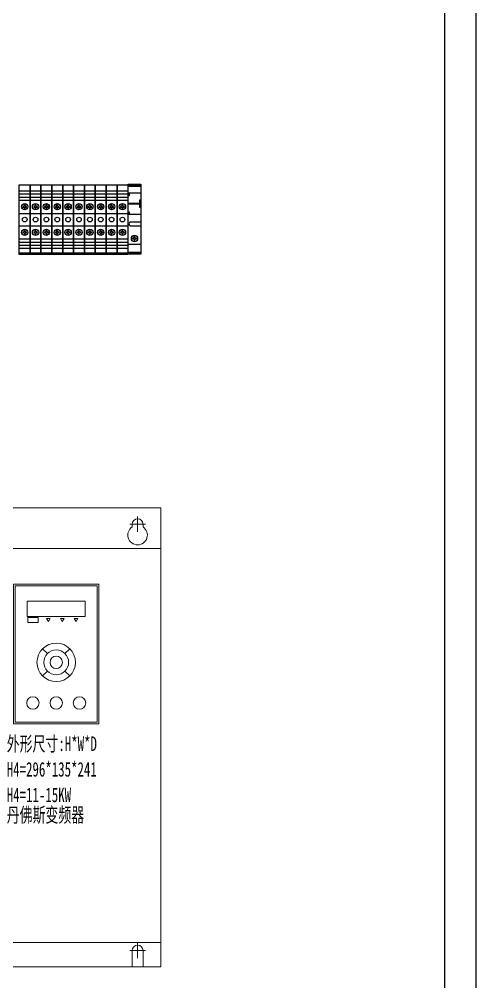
# Model space of a CAD drawing. Extents: x 310282 to 310982, y 295850 to 297850.
# Drawn here: x 310688 to 310982, y 296194 to 296815 of the extents above; entities that cross this region are included whole.
import ezdxf

# ---------------------------------------------------------------- set-up
doc = ezdxf.new("R2010")
doc.units = 0
doc.header["$MEASUREMENT"] = 0
doc.linetypes.add('ACAD_ISO02W100', pattern=[15, 12, -3])
doc.linetypes.add('DASHED', pattern=[0.75, 0.5, -0.25])
for name, color, linetype in [('Layer1', 7, 'Continuous'), ('布置图', 30, 'Continuous'), ('文字', 3, 'Continuous')]:
    doc.layers.add(name, color=color, linetype=linetype)
doc.layers.add('细线', color=7, linetype='Continuous', lineweight=0)
doc.layers.add('细线 @ 1', color=7, linetype='Continuous', lineweight=0)
doc.styles.add('仿宋', font='simfang.ttf', dxfattribs={"width": 0.6})

# ---------------------------------------------------------------- blocks, each defined once
blk = doc.blocks.new('Manufacturer光辉PartName变频器Series15KWShellFrameLimitingCurrentRemarkPartTypeMinCurrent0MaxCurrent0PolesMinPower11MaxPower15LibType2DelFlgfalseUpdateDate')
at = {"layer": '细线', "color": 1, "transparency": 33554687}
for p, q in [((-57.5, 137.5), (-47.5, 137.5)), ((-52.5, 142.5), (-52.5, 132.5)), ((47.5, 137.5), (57.5, 137.5)), ((52.5, 142.5), (52.5, 132.5)), ((-52.5, -132.5), (-52.5, -142.5)), ((52.5, -132.5), (52.5, -142.5)), ((-57.5, -137.5), (-47.5, -137.5)), ((47.5, -137.5), (57.5, -137.5))]:
    blk.add_line(p, q, dxfattribs=at)
at = {"layer": '细线', "color": 0, "transparency": 33554687}
for p, q in [((-56, 137.5), (-56, 135.74)), ((-49, 137.5), (-49, 135.74)), ((49, 137.5), (49, 135.74)), ((56, 137.5), (56, 135.74)), ((-8.73, 57.14), (-5.62, 54.03)), ((5.69, 54.03), (8.8, 57.14)), ((-5.62, 42.72), (-8.73, 39.61)), ((5.69, 42.72), (8.8, 39.61))]:
    blk.add_line(p, q, dxfattribs=at)
for points in [[(-67.5, -148), (67.5, -148), (67.5, 148), (-67.5, 148)], [(-67.5, 121.85), (67.5, 121.85), (67.5, -132.23), (-67.5, -132.23)], [(-27.5, 8.71), (27.5, 8.71), (27.5, 98.71), (-27.5, 98.71)], [(-26.5, 9.71), (26.5, 9.71), (26.5, 97.71), (-26.5, 97.71)], [(-18.73, 87.8), (18.8, 87.8), (18.8, 77.9), (-18.73, 77.9)], [(-18.23, 77.4), (-11.65, 77.4), (-11.65, 73.98), (-18.23, 73.98)], [(-6.12, 76.66), (-4.95, 74.63), (-3.78, 76.66)], [(2.77, 76.66), (3.94, 74.63), (5.11, 76.66)], [(11.66, 76.66), (12.83, 74.63), (14, 76.66)]]:
    blk.add_lwpolyline(points, close=True, dxfattribs=at)
for points in [[(-49, -137.5), (-49, -148), (-56, -148), (-56, -137.5)], [(49, -137.5), (49, -148), (56, -148), (56, -137.5)]]:
    blk.add_lwpolyline(points, dxfattribs=at)
for centre, radius in [((0.04, 48.38), 12.4), ((0.04, 48.38), 7.99), ((0.04, 48.38), 4), ((-14.96, 22.18), 4), ((0.04, 22.18), 4), ((15.04, 22.18), 4)]:
    blk.add_circle(centre, radius, dxfattribs=at)
for centre, radius, start, end in [((-52.5, 137.5), 3.5, 0, 180), ((52.5, 137.5), 3.5, 0, 180), ((-52.5, 130.5), 6.3, 123.74899, 56.25101), ((52.5, 130.5), 6.3, 123.74899, 56.25101), ((-52.5, -137.5), 3.5, 0, 180), ((52.5, -137.5), 3.5, 0, 180)]:
    blk.add_arc(centre, radius, start, end, dxfattribs=at)
at = {"layer": '细线 @ 1', "color": 4, "transparency": 33554687, "style": '仿宋', "width": 0.65}
for s, p in [('外形尺寸:H*W*D', (-31.84, -8.82)), ('H4=296*135*241', (-31.84, -25.31)), ('H4=11-15KW', (-31.84, -41.8)), ('丹佛斯变频器', (-31.84, -54.7))]:
    blk.add_text(s, height=9.375, dxfattribs=at).set_placement(p)
blk = doc.blocks.new('188683104202d2bf74-61ed-4aa4-8eb9-177b455f77d9')
for points in [[(4.76, -208.47), (4.76, -207.87), (3.01, -207.87), (3.01, -208.47)], [(9.62, -215.32), (10.28, -215.32), (10.28, -207.87), (9.62, -207.87)], [(15.15, -207.87), (15.15, -208.47), (16.9, -208.47), (16.9, -207.87)], [(7.5, -215.32), (7.5, -215.87), (12.4, -215.87), (12.4, -215.32)]]:
    blk.add_hatch(color=7).paths.add_polyline_path(points)
at = {"color": 1}
for p, q in [((-21.75, -138.09), (-22.75, -138.09)), ((-21.75, -137.59), (-21.75, -144.59)), ((-18.75, -137.59), (-18.75, -144.59)), ((-16.75, -137.59), (-16.75, -144.59)), ((-14.75, -137.59), (-14.75, -144.59)), ((-12.75, -137.59), (-12.75, -144.59)), ((-4.25, -137.59), (-4.25, -144.59)), ((3.75, -137.59), (3.75, -144.59)), ((12.25, -137.59), (12.25, -144.59)), ((14.25, -137.59), (14.25, -144.59)), ((16.25, -137.59), (16.25, -144.59)), ((18.25, -137.59), (18.25, -144.59)), ((-21.75, -173.1), (-22.75, -173.1)), ((-21.75, -172.6), (-21.75, -179.6)), ((-18.75, -172.6), (-18.75, -179.6)), ((-16.75, -172.6), (-16.75, -179.6)), ((-14.75, -172.6), (-14.75, -179.6)), ((-12.75, -172.6), (-12.75, -179.6)), ((-4.25, -172.6), (-4.25, -179.6)), ((3.75, -172.6), (3.75, -179.6)), ((12.25, -172.6), (12.25, -179.6)), ((14.25, -172.6), (14.25, -179.6)), ((16.25, -172.6), (16.25, -179.6)), ((18.25, -172.6), (18.25, -179.6))]:
    blk.add_line(p, q, dxfattribs=at)
at = {"color": 7}
for p, q in [((-21.75, -145.09), (-22.75, -145.09)), ((-21.75, -144.59), (-21.75, -151.59)), ((-18.75, -144.59), (-18.75, -151.59)), ((-16.75, -144.59), (-16.75, -151.59)), ((-14.75, -144.59), (-14.75, -151.59)), ((-12.75, -144.59), (-12.75, -151.59)), ((-4.25, -144.59), (-4.25, -151.59)), ((3.75, -144.59), (3.75, -151.59)), ((12.25, -144.59), (12.25, -151.59)), ((14.25, -144.59), (14.25, -151.59)), ((16.25, -144.59), (16.25, -151.59)), ((18.25, -144.59), (18.25, -151.59)), ((-21.75, -159.1), (-22.75, -159.1)), ((-21.75, -158.6), (-21.75, -165.6)), ((-18.75, -158.6), (-18.75, -165.6)), ((-16.75, -158.6), (-16.75, -165.6)), ((-14.75, -158.6), (-14.75, -165.6)), ((-12.75, -158.6), (-12.75, -165.6)), ((-4.25, -158.6), (-4.25, -165.6)), ((3.75, -158.6), (3.75, -165.6)), ((12.25, -158.6), (12.25, -165.6)), ((14.25, -158.6), (14.25, -165.6)), ((16.25, -158.6), (16.25, -165.6)), ((18.25, -158.6), (18.25, -165.6)), ((-21.75, -179.6), (-21.75, -186.6)), ((-18.75, -179.6), (-18.75, -186.6)), ((-16.75, -179.6), (-16.75, -186.6)), ((-14.75, -179.6), (-14.75, -186.6)), ((-12.75, -179.6), (-12.75, -186.6)), ((-4.25, -179.6), (-4.25, -186.6)), ((3.75, -179.6), (3.75, -186.6)), ((12.25, -179.6), (12.25, -186.6)), ((14.25, -179.6), (14.25, -186.6)), ((16.25, -179.6), (16.25, -186.6)), ((18.25, -179.6), (18.25, -186.6)), ((-21.75, -180.1), (-22.75, -180.1)), ((-21.75, -194.1), (-22.75, -194.1)), ((-21.75, -193.6), (-21.75, -200.6)), ((-18.75, -193.6), (-18.75, -200.6)), ((-16.75, -193.6), (-16.75, -200.6)), ((-14.75, -193.6), (-14.75, -200.6)), ((-12.75, -193.6), (-12.75, -200.6)), ((-4.25, -193.6), (-4.25, -200.6)), ((3.75, -193.6), (3.75, -200.6)), ((12.25, -193.6), (12.25, -200.6)), ((14.25, -193.6), (14.25, -200.6)), ((16.25, -193.6), (16.25, -200.6)), ((18.25, -193.6), (18.25, -200.6))]:
    blk.add_line(p, q, dxfattribs=at)
at = {"color": 4}
for p, q in [((-21.75, -152.09), (-22.75, -152.09)), ((-21.75, -151.59), (-21.75, -158.6)), ((-18.75, -151.59), (-18.75, -158.6)), ((-16.75, -151.59), (-16.75, -158.6)), ((-14.75, -151.59), (-14.75, -158.6)), ((-12.75, -151.59), (-12.75, -158.6)), ((-4.25, -151.59), (-4.25, -158.6)), ((3.75, -151.59), (3.75, -158.6)), ((12.25, -151.59), (12.25, -158.6)), ((14.25, -151.59), (14.25, -158.6)), ((16.25, -151.59), (16.25, -158.6)), ((18.25, -151.59), (18.25, -158.6)), ((-21.75, -187.1), (-22.75, -187.1)), ((-21.75, -186.6), (-21.75, -193.6)), ((-18.75, -186.6), (-18.75, -193.6)), ((-16.75, -186.6), (-16.75, -193.6)), ((-14.75, -186.6), (-14.75, -193.6)), ((-12.75, -186.6), (-12.75, -193.6)), ((-4.25, -186.6), (-4.25, -193.6)), ((3.75, -186.6), (3.75, -193.6)), ((12.25, -186.6), (12.25, -193.6)), ((14.25, -186.6), (14.25, -193.6)), ((16.25, -186.6), (16.25, -193.6)), ((18.25, -186.6), (18.25, -193.6))]:
    blk.add_line(p, q, dxfattribs=at)
at = {"color": 3}
for p, q in [((-21.75, -166.1), (-22.75, -166.1)), ((-21.75, -165.6), (-21.75, -172.6)), ((-18.75, -165.6), (-18.75, -172.6)), ((-16.75, -165.6), (-16.75, -172.6)), ((-14.75, -165.6), (-14.75, -172.6)), ((-12.75, -165.6), (-12.75, -172.6)), ((-4.25, -165.6), (-4.25, -172.6)), ((3.75, -165.6), (3.75, -172.6)), ((12.25, -165.6), (12.25, -172.6)), ((14.25, -165.6), (14.25, -172.6)), ((16.25, -165.6), (16.25, -172.6)), ((18.25, -165.6), (18.25, -172.6)), ((-21.75, -201.1), (-22.75, -201.1)), ((-21.75, -200.6), (-21.75, -207.61)), ((-18.75, -200.6), (-18.75, -207.61)), ((-16.75, -200.6), (-16.75, -207.61)), ((-14.75, -200.6), (-14.75, -207.61)), ((-12.75, -200.6), (-12.75, -207.61)), ((-4.25, -200.6), (-4.25, -207.61)), ((3.75, -200.6), (3.75, -207.61)), ((12.25, -200.6), (12.25, -207.61)), ((14.25, -200.6), (14.25, -207.61)), ((16.25, -200.6), (16.25, -207.61)), ((18.25, -200.6), (18.25, -207.61))]:
    blk.add_line(p, q, dxfattribs=at)
at = {"color": 0}
for p, q in [((-21.91, -207.87), (-21.91, -215.87)), ((-21.31, -207.87), (-21.31, -215.87)), ((-16.02, -207.87), (-16.02, -215.87)), ((-4.35, -209.57), (-4.35, -215.87)), ((-1.78, -209.57), (-1.78, -215.87)), ((21.33, -207.87), (21.33, -215.87)), ((21.92, -207.87), (21.92, -215.87))]:
    blk.add_line(p, q, dxfattribs=at)
at = {"color": 1, "elevation": 0}
for points in [[(22.25, -137.59), (22.25, -144.59), (-22.75, -144.59), (-22.75, -137.59)], [(22.25, -172.6), (22.25, -179.6), (-22.75, -179.6), (-22.75, -172.6)]]:
    blk.add_lwpolyline(points, close=True, dxfattribs=at)
at = {"color": 7, "elevation": 0}
for points in [[(22.25, -144.59), (22.25, -151.59), (-22.75, -151.59), (-22.75, -144.59)], [(22.25, -158.6), (22.25, -165.6), (-22.75, -165.6), (-22.75, -158.6)], [(22.25, -179.6), (22.25, -186.6), (-22.75, -186.6), (-22.75, -179.6)], [(22.25, -193.6), (22.25, -200.6), (-22.75, -200.6), (-22.75, -193.6)]]:
    blk.add_lwpolyline(points, close=True, dxfattribs=at)
at = {"color": 4, "elevation": 0}
for points in [[(22.25, -151.59), (22.25, -158.6), (-22.75, -158.6), (-22.75, -151.59)], [(22.25, -186.6), (22.25, -193.6), (-22.75, -193.6), (-22.75, -186.6)]]:
    blk.add_lwpolyline(points, close=True, dxfattribs=at)
at = {"color": 3, "elevation": 0}
for points in [[(22.25, -165.6), (22.25, -172.6), (-22.75, -172.6), (-22.75, -165.6)], [(22.25, -200.6), (22.25, -207.61), (-22.75, -207.61), (-22.75, -200.6)]]:
    blk.add_lwpolyline(points, close=True, dxfattribs=at)
at = {"color": 0, "elevation": 0}
for points in [[(22.5, -207.87), (22.5, -215.87), (-22.5, -215.87), (-22.5, -207.87)], [(16.9, -207.87), (16.9, -215.87), (3.01, -215.87), (3.01, -207.87)], [(4.76, -207.87), (4.76, -208.47), (3.01, -208.47), (3.01, -207.87)], [(10.28, -207.87), (10.28, -215.32), (9.62, -215.32), (9.62, -207.87)], [(16.9, -207.87), (16.9, -208.47), (15.15, -208.47), (15.15, -207.87)], [(12.4, -215.32), (12.4, -215.87), (7.5, -215.87), (7.5, -215.32)]]:
    blk.add_lwpolyline(points, close=True, dxfattribs=at)
at = {"color": 1}
for centre in [(-0.25, -141.09), (-0.25, -176.1)]:
    blk.add_circle(centre, 1.5, dxfattribs=at)
at = {"color": 7}
for centre in [(-0.25, -148.09), (-0.25, -162.1), (-0.25, -183.1), (-0.25, -197.1)]:
    blk.add_circle(centre, 1.5, dxfattribs=at)
at = {"color": 4}
for centre in [(-0.25, -155.1), (-0.25, -190.1)]:
    blk.add_circle(centre, 1.5, dxfattribs=at)
at = {"color": 3}
for centre in [(-0.25, -169.1), (-0.25, -204.11)]:
    blk.add_circle(centre, 1.5, dxfattribs=at)
at = {"color": 0}
blk.add_arc((-3.07, -209.57), 1.28, 0, 180, dxfattribs=at)
at = {"layer": 'Layer1', "color": 1, "lineweight": -3, "ltscale": 50}
for centre in [(-8.5, -141.09), (8, -141.09), (-8.5, -176.1), (8, -176.1)]:
    blk.add_circle(centre, 2.03, dxfattribs=at)
at = {"layer": 'Layer1', "color": 7, "lineweight": -3, "ltscale": 50}
for centre in [(-8.5, -148.09), (8, -148.09), (-8.5, -162.1), (8, -162.1), (-8.5, -183.1), (8, -183.1), (-8.5, -197.1), (8, -197.1), (-12.5, -211.87)]:
    blk.add_circle(centre, 2.03, dxfattribs=at)
at = {"layer": 'Layer1', "color": 4, "lineweight": -3, "ltscale": 50}
for centre in [(-8.5, -155.1), (8, -155.1), (-8.5, -190.1), (8, -190.1)]:
    blk.add_circle(centre, 2.03, dxfattribs=at)
at = {"layer": 'Layer1', "color": 3, "lineweight": -3, "ltscale": 50}
for centre in [(-8.5, -169.1), (8, -169.1), (-8.5, -204.11), (8, -204.11)]:
    blk.add_circle(centre, 2.03, dxfattribs=at)
at = {"layer": '文字', "color": 1, "linetype": 'ACAD_ISO02W100'}
for p, q in [((-9.2, -140.91), (-9.75, -140.91)), ((-9.75, -140.91), (-9.75, -141.3)), ((-9.75, -141.3), (-9.2, -141.3)), ((-8.69, -139.89), (-8.69, -140.4)), ((-8.3, -139.89), (-8.69, -139.89)), ((-8.69, -141.81), (-8.69, -142.36)), ((-8.69, -142.36), (-8.3, -142.36)), ((-8.3, -140.4), (-8.3, -139.89)), ((-8.3, -142.36), (-8.3, -141.81)), ((-7.79, -140.91), (-7.28, -140.91)), ((-7.79, -141.3), (-7.28, -141.3)), ((-7.28, -141.3), (-7.28, -140.91)), ((7.3, -140.91), (6.75, -140.91)), ((6.75, -140.91), (6.75, -141.3)), ((6.75, -141.3), (7.3, -141.3)), ((7.81, -139.89), (7.81, -140.4)), ((8.2, -139.89), (7.81, -139.89)), ((7.81, -141.81), (7.81, -142.36)), ((7.81, -142.36), (8.2, -142.36)), ((8.2, -140.4), (8.2, -139.89)), ((8.2, -142.36), (8.2, -141.81)), ((8.71, -140.91), (9.22, -140.91)), ((8.71, -141.3), (9.22, -141.3)), ((9.22, -141.3), (9.22, -140.91)), ((-9.2, -175.91), (-9.75, -175.91)), ((-9.75, -175.91), (-9.75, -176.31)), ((-9.75, -176.31), (-9.2, -176.31)), ((-8.69, -174.89), (-8.69, -175.4)), ((-8.3, -174.89), (-8.69, -174.89)), ((-8.69, -176.82), (-8.69, -177.37)), ((-8.69, -177.37), (-8.3, -177.37)), ((-8.3, -175.4), (-8.3, -174.89)), ((-8.3, -177.37), (-8.3, -176.82)), ((-7.79, -175.91), (-7.28, -175.91)), ((-7.79, -176.31), (-7.28, -176.31)), ((-7.28, -176.31), (-7.28, -175.91)), ((7.3, -175.91), (6.75, -175.91)), ((6.75, -175.91), (6.75, -176.31)), ((6.75, -176.31), (7.3, -176.31)), ((7.81, -174.89), (7.81, -175.4)), ((8.2, -174.89), (7.81, -174.89)), ((7.81, -176.82), (7.81, -177.37)), ((7.81, -177.37), (8.2, -177.37)), ((8.2, -175.4), (8.2, -174.89)), ((8.2, -177.37), (8.2, -176.82)), ((8.71, -175.91), (9.22, -175.91)), ((8.71, -176.31), (9.22, -176.31)), ((9.22, -176.31), (9.22, -175.91))]:
    blk.add_line(p, q, dxfattribs=at)
at = {"layer": '文字', "color": 7, "linetype": 'ACAD_ISO02W100'}
for p, q in [((-9.2, -147.91), (-9.75, -147.91)), ((-9.75, -147.91), (-9.75, -148.3)), ((-9.75, -148.3), (-9.2, -148.3)), ((-8.69, -146.89), (-8.69, -147.4)), ((-8.3, -146.89), (-8.69, -146.89)), ((-8.69, -148.81), (-8.69, -149.36)), ((-8.3, -147.4), (-8.3, -146.89)), ((-8.3, -149.36), (-8.3, -148.81)), ((-7.79, -147.91), (-7.28, -147.91)), ((-7.79, -148.3), (-7.28, -148.3)), ((-7.28, -148.3), (-7.28, -147.91)), ((7.3, -147.91), (6.75, -147.91)), ((6.75, -147.91), (6.75, -148.3)), ((6.75, -148.3), (7.3, -148.3)), ((7.81, -146.89), (7.81, -147.4)), ((8.2, -146.89), (7.81, -146.89)), ((7.81, -148.81), (7.81, -149.36)), ((8.2, -147.4), (8.2, -146.89)), ((8.2, -149.36), (8.2, -148.81)), ((8.71, -147.91), (9.22, -147.91)), ((8.71, -148.3), (9.22, -148.3)), ((9.22, -148.3), (9.22, -147.91)), ((-8.69, -149.36), (-8.3, -149.36)), ((7.81, -149.36), (8.2, -149.36)), ((-8.69, -160.89), (-8.69, -161.4)), ((-8.3, -160.89), (-8.69, -160.89)), ((-8.3, -161.4), (-8.3, -160.89)), ((7.81, -160.89), (7.81, -161.4)), ((8.2, -160.89), (7.81, -160.89)), ((8.2, -161.4), (8.2, -160.89)), ((-9.2, -161.91), (-9.75, -161.91)), ((-9.75, -161.91), (-9.75, -162.3)), ((-9.75, -162.3), (-9.2, -162.3)), ((-8.69, -162.81), (-8.69, -163.36)), ((-8.69, -163.36), (-8.3, -163.36)), ((-8.3, -163.36), (-8.3, -162.81)), ((-7.79, -161.91), (-7.28, -161.91)), ((-7.79, -162.3), (-7.28, -162.3)), ((-7.28, -162.3), (-7.28, -161.91)), ((7.3, -161.91), (6.75, -161.91)), ((6.75, -161.91), (6.75, -162.3)), ((6.75, -162.3), (7.3, -162.3)), ((7.81, -162.81), (7.81, -163.36)), ((7.81, -163.36), (8.2, -163.36)), ((8.2, -163.36), (8.2, -162.81)), ((8.71, -161.91), (9.22, -161.91)), ((8.71, -162.3), (9.22, -162.3)), ((9.22, -162.3), (9.22, -161.91)), ((-9.2, -182.91), (-9.75, -182.91)), ((-9.75, -182.91), (-9.75, -183.31)), ((-9.75, -183.31), (-9.2, -183.31)), ((-8.69, -181.9), (-8.69, -182.4)), ((-8.3, -181.9), (-8.69, -181.9)), ((-8.69, -183.82), (-8.69, -184.37)), ((-8.69, -184.37), (-8.3, -184.37)), ((-8.3, -182.4), (-8.3, -181.9)), ((-8.3, -184.37), (-8.3, -183.82)), ((-7.79, -182.91), (-7.28, -182.91)), ((-7.79, -183.31), (-7.28, -183.31)), ((-7.28, -183.31), (-7.28, -182.91)), ((7.3, -182.91), (6.75, -182.91)), ((6.75, -182.91), (6.75, -183.31)), ((6.75, -183.31), (7.3, -183.31)), ((7.81, -181.9), (7.81, -182.4)), ((8.2, -181.9), (7.81, -181.9)), ((7.81, -183.82), (7.81, -184.37)), ((7.81, -184.37), (8.2, -184.37)), ((8.2, -182.4), (8.2, -181.9)), ((8.2, -184.37), (8.2, -183.82)), ((8.71, -182.91), (9.22, -182.91)), ((8.71, -183.31), (9.22, -183.31)), ((9.22, -183.31), (9.22, -182.91)), ((-9.2, -196.92), (-9.75, -196.92)), ((-9.75, -196.92), (-9.75, -197.31)), ((-9.75, -197.31), (-9.2, -197.31)), ((-8.69, -195.9), (-8.69, -196.41)), ((-8.3, -195.9), (-8.69, -195.9)), ((-8.69, -197.82), (-8.69, -198.37)), ((-8.69, -198.37), (-8.3, -198.37)), ((-8.3, -196.41), (-8.3, -195.9)), ((-8.3, -198.37), (-8.3, -197.82)), ((-7.79, -196.92), (-7.28, -196.92)), ((-7.79, -197.31), (-7.28, -197.31)), ((-7.28, -197.31), (-7.28, -196.92)), ((7.3, -196.92), (6.75, -196.92)), ((6.75, -196.92), (6.75, -197.31)), ((6.75, -197.31), (7.3, -197.31)), ((7.81, -195.9), (7.81, -196.41)), ((8.2, -195.9), (7.81, -195.9)), ((7.81, -197.82), (7.81, -198.37)), ((7.81, -198.37), (8.2, -198.37)), ((8.2, -196.41), (8.2, -195.9)), ((8.2, -198.37), (8.2, -197.82)), ((8.71, -196.92), (9.22, -196.92)), ((8.71, -197.31), (9.22, -197.31)), ((9.22, -197.31), (9.22, -196.92)), ((-12.69, -210.66), (-12.69, -211.17)), ((-12.3, -210.66), (-12.69, -210.66)), ((-12.3, -211.17), (-12.3, -210.66)), ((-13.2, -211.68), (-13.75, -211.68)), ((-13.75, -211.68), (-13.75, -212.08)), ((-13.75, -212.08), (-13.2, -212.08)), ((-12.69, -212.58), (-12.69, -213.14)), ((-12.69, -213.14), (-12.3, -213.14)), ((-12.3, -213.14), (-12.3, -212.58)), ((-11.79, -211.68), (-11.27, -211.68)), ((-11.79, -212.08), (-11.27, -212.08)), ((-11.27, -212.08), (-11.27, -211.68))]:
    blk.add_line(p, q, dxfattribs=at)
at = {"layer": '文字', "color": 4, "linetype": 'ACAD_ISO02W100'}
for p, q in [((-9.2, -154.91), (-9.75, -154.91)), ((-9.75, -154.91), (-9.75, -155.3)), ((-8.69, -153.89), (-8.69, -154.4)), ((-8.3, -153.89), (-8.69, -153.89)), ((-8.3, -154.4), (-8.3, -153.89)), ((-7.79, -154.91), (-7.28, -154.91)), ((-7.28, -155.3), (-7.28, -154.91)), ((7.3, -154.91), (6.75, -154.91)), ((6.75, -154.91), (6.75, -155.3)), ((7.81, -153.89), (7.81, -154.4)), ((8.2, -153.89), (7.81, -153.89)), ((8.2, -154.4), (8.2, -153.89)), ((8.71, -154.91), (9.22, -154.91)), ((9.22, -155.3), (9.22, -154.91)), ((-9.75, -155.3), (-9.2, -155.3)), ((-8.69, -155.81), (-8.69, -156.36)), ((-8.69, -156.36), (-8.3, -156.36)), ((-8.3, -156.36), (-8.3, -155.81)), ((-7.79, -155.3), (-7.28, -155.3)), ((6.75, -155.3), (7.3, -155.3)), ((7.81, -155.81), (7.81, -156.36)), ((7.81, -156.36), (8.2, -156.36)), ((8.2, -156.36), (8.2, -155.81)), ((8.71, -155.3), (9.22, -155.3)), ((-9.2, -189.92), (-9.75, -189.92)), ((-9.75, -189.92), (-9.75, -190.31)), ((-9.75, -190.31), (-9.2, -190.31)), ((-8.69, -188.9), (-8.69, -189.41)), ((-8.3, -188.9), (-8.69, -188.9)), ((-8.69, -190.82), (-8.69, -191.37)), ((-8.69, -191.37), (-8.3, -191.37)), ((-8.3, -189.41), (-8.3, -188.9)), ((-8.3, -191.37), (-8.3, -190.82)), ((-7.79, -189.92), (-7.28, -189.92)), ((-7.79, -190.31), (-7.28, -190.31)), ((-7.28, -190.31), (-7.28, -189.92)), ((7.3, -189.92), (6.75, -189.92)), ((6.75, -189.92), (6.75, -190.31)), ((6.75, -190.31), (7.3, -190.31)), ((7.81, -188.9), (7.81, -189.41)), ((8.2, -188.9), (7.81, -188.9)), ((7.81, -190.82), (7.81, -191.37)), ((7.81, -191.37), (8.2, -191.37)), ((8.2, -189.41), (8.2, -188.9)), ((8.2, -191.37), (8.2, -190.82)), ((8.71, -189.92), (9.22, -189.92)), ((8.71, -190.31), (9.22, -190.31)), ((9.22, -190.31), (9.22, -189.92))]:
    blk.add_line(p, q, dxfattribs=at)
at = {"layer": '文字', "color": 3, "linetype": 'ACAD_ISO02W100'}
for p, q in [((-9.2, -168.91), (-9.75, -168.91)), ((-9.75, -168.91), (-9.75, -169.3)), ((-9.75, -169.3), (-9.2, -169.3)), ((-8.69, -167.89), (-8.69, -168.4)), ((-8.3, -167.89), (-8.69, -167.89)), ((-8.69, -169.81), (-8.69, -170.37)), ((-8.69, -170.37), (-8.3, -170.37)), ((-8.3, -168.4), (-8.3, -167.89)), ((-8.3, -170.37), (-8.3, -169.81)), ((-7.79, -168.91), (-7.28, -168.91)), ((-7.79, -169.3), (-7.28, -169.3)), ((-7.28, -169.3), (-7.28, -168.91)), ((7.3, -168.91), (6.75, -168.91)), ((6.75, -168.91), (6.75, -169.3)), ((6.75, -169.3), (7.3, -169.3)), ((7.81, -167.89), (7.81, -168.4)), ((8.2, -167.89), (7.81, -167.89)), ((7.81, -169.81), (7.81, -170.37)), ((7.81, -170.37), (8.2, -170.37)), ((8.2, -168.4), (8.2, -167.89)), ((8.2, -170.37), (8.2, -169.81)), ((8.71, -168.91), (9.22, -168.91)), ((8.71, -169.3), (9.22, -169.3)), ((9.22, -169.3), (9.22, -168.91)), ((-9.2, -203.92), (-9.75, -203.92)), ((-9.75, -203.92), (-9.75, -204.31)), ((-9.75, -204.31), (-9.2, -204.31)), ((-8.69, -202.9), (-8.69, -203.41)), ((-8.3, -202.9), (-8.69, -202.9)), ((-8.69, -204.82), (-8.69, -205.37)), ((-8.3, -203.41), (-8.3, -202.9)), ((-8.3, -205.37), (-8.3, -204.82)), ((-7.79, -203.92), (-7.28, -203.92)), ((-7.79, -204.31), (-7.28, -204.31)), ((-7.28, -204.31), (-7.28, -203.92)), ((7.3, -203.92), (6.75, -203.92)), ((6.75, -203.92), (6.75, -204.31)), ((6.75, -204.31), (7.3, -204.31)), ((7.81, -202.9), (7.81, -203.41)), ((8.2, -202.9), (7.81, -202.9)), ((7.81, -204.82), (7.81, -205.37)), ((8.2, -203.41), (8.2, -202.9)), ((8.2, -205.37), (8.2, -204.82)), ((8.71, -203.92), (9.22, -203.92)), ((8.71, -204.31), (9.22, -204.31)), ((9.22, -204.31), (9.22, -203.92)), ((-8.69, -205.37), (-8.3, -205.37)), ((7.81, -205.37), (8.2, -205.37))]:
    blk.add_line(p, q, dxfattribs=at)
at = {"layer": '文字', "color": 1, "linetype": 'ACAD_ISO02W100'}
for centre, start, end in [((-9.2, -140.4), 270, 0), ((-9.2, -141.81), 0, 90), ((-7.79, -140.4), 180, 270), ((-7.79, -141.81), 90, 180), ((7.3, -140.4), 270, 0), ((7.3, -141.81), 0, 90), ((8.71, -140.4), 180, 270), ((8.71, -141.81), 90, 180), ((-9.2, -175.4), 270, 0), ((-9.2, -176.82), 0, 90), ((-7.79, -175.4), 180, 270), ((-7.79, -176.82), 90, 180), ((7.3, -175.4), 270, 0), ((7.3, -176.82), 0, 90), ((8.71, -175.4), 180, 270), ((8.71, -176.82), 90, 180)]:
    blk.add_arc(centre, 0.509, start, end, dxfattribs=at)
at = {"layer": '文字', "color": 7, "linetype": 'ACAD_ISO02W100'}
for centre, start, end in [((-9.2, -147.4), 270, 0), ((-9.2, -148.81), 0, 90), ((-7.79, -147.4), 180, 270), ((-7.79, -148.81), 90, 180), ((7.3, -147.4), 270, 0), ((7.3, -148.81), 0, 90), ((8.71, -147.4), 180, 270), ((8.71, -148.81), 90, 180), ((-9.2, -161.4), 270, 0), ((-7.79, -161.4), 180, 270), ((7.3, -161.4), 270, 0), ((8.71, -161.4), 180, 270), ((-9.2, -162.81), 0, 90), ((-7.79, -162.81), 90, 180), ((7.3, -162.81), 0, 90), ((8.71, -162.81), 90, 180), ((-9.2, -182.4), 270, 0), ((-9.2, -183.82), 0, 90), ((-7.79, -182.4), 180, 270), ((-7.79, -183.82), 90, 180), ((7.3, -182.4), 270, 0), ((7.3, -183.82), 0, 90), ((8.71, -182.4), 180, 270), ((8.71, -183.82), 90, 180), ((-9.2, -196.41), 270, 0), ((-9.2, -197.82), 0, 90), ((-7.79, -196.41), 180, 270), ((-7.79, -197.82), 90, 180), ((7.3, -196.41), 270, 0), ((7.3, -197.82), 0, 90), ((8.71, -196.41), 180, 270), ((8.71, -197.82), 90, 180), ((-13.2, -211.17), 270, 0), ((-13.2, -212.58), 0, 90), ((-11.79, -211.17), 180, 270), ((-11.79, -212.58), 90, 180)]:
    blk.add_arc(centre, 0.509, start, end, dxfattribs=at)
at = {"layer": '文字', "color": 4, "linetype": 'ACAD_ISO02W100'}
for centre, start, end in [((-9.2, -154.4), 270, 0), ((-7.79, -154.4), 180, 270), ((7.3, -154.4), 270, 0), ((8.71, -154.4), 180, 270), ((-9.2, -155.81), 0, 90), ((-7.79, -155.81), 90, 180), ((7.3, -155.81), 0, 90), ((8.71, -155.81), 90, 180), ((-9.2, -189.41), 270, 0), ((-9.2, -190.82), 0, 90), ((-7.79, -189.41), 180, 270), ((-7.79, -190.82), 90, 180), ((7.3, -189.41), 270, 0), ((7.3, -190.82), 0, 90), ((8.71, -189.41), 180, 270), ((8.71, -190.82), 90, 180)]:
    blk.add_arc(centre, 0.509, start, end, dxfattribs=at)
at = {"layer": '文字', "color": 3, "linetype": 'ACAD_ISO02W100'}
for centre, start, end in [((-9.2, -168.4), 270, 0), ((-9.2, -169.81), 0, 90), ((-7.79, -168.4), 180, 270), ((-7.79, -169.81), 90, 180), ((7.3, -168.4), 270, 0), ((7.3, -169.81), 0, 90), ((8.71, -168.4), 180, 270), ((8.71, -169.81), 90, 180), ((-9.2, -203.41), 270, 0), ((-9.2, -204.82), 0, 90), ((-7.79, -203.41), 180, 270), ((-7.79, -204.82), 90, 180), ((7.3, -203.41), 270, 0), ((7.3, -204.82), 0, 90), ((8.71, -203.41), 180, 270), ((8.71, -204.82), 90, 180)]:
    blk.add_arc(centre, 0.509, start, end, dxfattribs=at)

msp = doc.modelspace()

# ---------------------------------------------------------------- linework, layer by layer
at = {"color": 2, "elevation": 0}
msp.add_lwpolyline([(310962.16, 297849.89), (310982.16, 297849.89), (310982.16, 295849.89), (310962.16, 295849.89)], close=True, dxfattribs=at)
at = {"layer": '布置图', "linetype": 'DASHED', "elevation": 0}
msp.add_lwpolyline([(310282.16, 297849.89), (310982.16, 297849.89), (310982.16, 295849.89), (310282.16, 295849.89)], close=True, dxfattribs=at)

# ---------------------------------------------------------------- block references
at = {"rotation": 90}
msp.add_blockref('188683104202d2bf74-61ed-4aa4-8eb9-177b455f77d9', (310550.29, 296685.77), dxfattribs=at)
msp.add_blockref('Manufacturer光辉PartName变频器Series15KWShellFrameLimitingCurrentRemarkPartTypeMinCurrent0MaxCurrent0PolesMinPower11MaxPower15LibType2DelFlgfalseUpdateDate', (310711.66, 296351.52))

doc.saveas('drawing.dxf')
